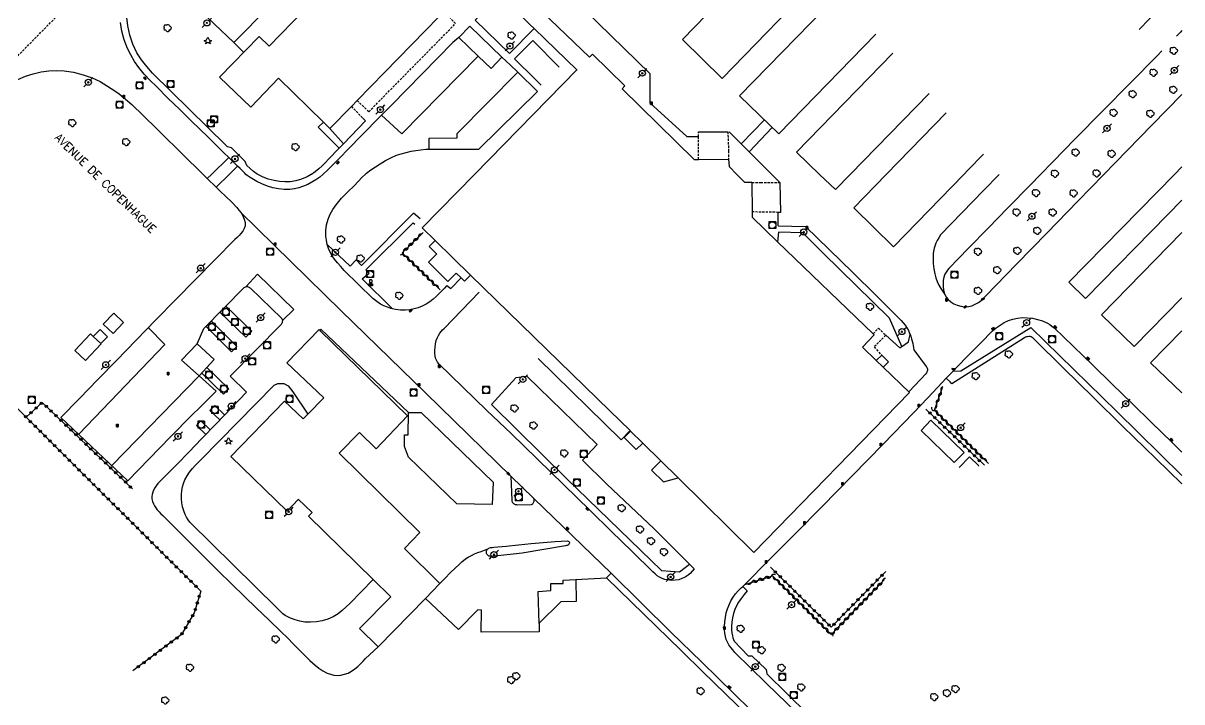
# Model space of a CAD drawing. Header units: millimetres. Extents: x 121000 to 122001, y 132000 to 133001.
# Drawn here: x 121746.7 to 122000, y 132559.8 to 132708 of the extents above; entities that cross this region are included whole.
import ezdxf
from ezdxf.enums import TextEntityAlignment as Align

# ---------------------------------------------------------------- set-up
doc = ezdxf.new("R2010")
doc.units = ezdxf.units.MM
doc.linetypes.add('DASHED', pattern=[0.75, 0.5, -0.25])
doc.layers.get('0').update_dxf_attribs({"linetype": 'CONTINUOUS'})
for name, color, linetype in [('W0001', 6, 'DASHED'), ('W0004', 5, 'CONTINUOUS'), ('W0006', 2, 'CONTINUOUS'), ('W0014', 7, 'CONTINUOUS'), ('W0017', 7, 'CONTINUOUS'), ('W0020', 2, 'CONTINUOUS'), ('W0104', 1, 'CONTINUOUS'), ('W0105', 7, 'CONTINUOUS'), ('W0112', 1, 'DASHED'), ('W0300', 7, 'CONTINUOUS'), ('W0303', 7, 'CONTINUOUS'), ('W0310', 3, 'CONTINUOUS'), ('W0323', 7, 'CONTINUOUS'), ('W0333', 7, 'CONTINUOUS'), ('W0401', 7, 'CONTINUOUS'), ('W0420', 7, 'CONTINUOUS'), ('W0438', 7, 'CONTINUOUS'), ('W0473', 7, 'CONTINUOUS'), ('W0989', 7, 'CONTINUOUS')]:
    doc.layers.add(name, color=color, linetype=linetype)
doc.styles.get("Standard").update_dxf_attribs({"font": 'romans.shx', "width": 0.85})

# ---------------------------------------------------------------- blocks, each defined once
blk = doc.blocks.new('T473')
for p, q in [((-0.166667, 0.166667), (0.166667, -0.166667)), ((-0.166667, -0.166667), (0.166667, 0.166667)), ((0.500001, 0.500001), (1.000002, 1.000002)), ((-1.000002, -1.000002), (-0.500001, -0.500001))]:
    blk.add_line(p, q)
blk.add_ellipse((0, 0), major_axis=(0.471405, 0.471405), ratio=1, start_param=5.4977871438, end_param=11.780972451)
blk = doc.blocks.new('T300')
for p, q in [((-0.8, 0.51), (-0.86, 0.34)), ((-0.86, 0.34), (-0.86, 0.17)), ((-0.86, 0.17), (-0.74, 0.06)), ((-0.69, 0.63), (-0.8, 0.51)), ((-0.8, -0.06), (-0.74, 0.06)), ((-0.74, 0.06), (-0.69, 0.11)), ((-0.57, 0.69), (-0.69, 0.63)), ((-0.46, 0.69), (-0.57, 0.69)), ((-0.29, 0.63), (-0.46, 0.69)), ((-0.29, 0.63), (-0.17, 0.74)), ((-0.23, 0.57), (-0.29, 0.63)), ((-0.17, 0.74), (-0.06, 0.8)), ((-0.06, 0.8), (0.06, 0.8)), ((0.06, 0.8), (0.23, 0.74)), ((0.23, 0.74), (0.34, 0.63)), ((0.34, 0.63), (0.4, 0.51)), ((0.46, 0.46), (0.34, 0.46)), ((0.4, 0.51), (0.4, 0.46)), ((0.57, 0.4), (0.46, 0.46)), ((0.57, 0.4), (0.69, 0.29)), ((0.69, 0.29), (0.74, 0.17)), ((0.74, 0.06), (0.69, -0.17)), ((0.74, 0.17), (0.74, 0.06)), ((-0.8, -0.17), (-0.8, -0.06)), ((-0.8, -0.23), (-0.8, -0.17)), ((-0.74, -0.34), (-0.8, -0.23)), ((-0.69, -0.4), (-0.74, -0.34)), ((-0.51, -0.46), (-0.69, -0.4)), ((-0.4, -0.46), (-0.51, -0.46)), ((-0.4, -0.46), (-0.34, -0.46)), ((-0.34, -0.46), (-0.34, -0.4)), ((-0.34, -0.51), (-0.34, -0.46)), ((-0.29, -0.63), (-0.34, -0.51)), ((-0.17, -0.74), (-0.29, -0.63)), ((-0.06, -0.8), (-0.17, -0.74)), ((0.06, -0.8), (-0.06, -0.8)), ((0.17, -0.74), (0.06, -0.8)), ((0.23, -0.69), (0.17, -0.74)), ((0.29, -0.46), (0.23, -0.46)), ((0.29, -0.63), (0.23, -0.69)), ((0.46, -0.4), (0.29, -0.46)), ((0.34, -0.51), (0.29, -0.63)), ((0.34, -0.51), (0.34, -0.46)), ((0.57, -0.34), (0.46, -0.4)), ((0.63, -0.29), (0.57, -0.34)), ((0.69, -0.17), (0.63, -0.29))]:
    blk.add_line(p, q)
blk = doc.blocks.new('T420')
for p, q in [((0.75, 0.75), (-0.75, 0.75)), ((-0.75, 0.75), (-0.75, -0.75)), ((0.75, 0.75), (0.75, -0.75)), ((0.75, -0.75), (-0.75, -0.75))]:
    blk.add_line(p, q)
blk.add_ellipse((0, 0), major_axis=(-0.53, 0.53), ratio=1, start_param=3.926991, end_param=10.210176)
blk = doc.blocks.new('T401')
for p, q in [((-0.3, 0.3), (0, 0.3)), ((-0.3, -0.25), (-0.3, 0.3)), ((-0.3, 0.15), (0, 0.15)), ((-0.3, 0), (0, 0)), ((0, 0.3), (0, -0.25)), ((-0.3, -0.15), (0, -0.15)), ((-0.3, -0.25), (-0.3, -0.3)), ((-0.3, -0.3), (0, -0.3)), ((0, -0.3), (0, -0.25))]:
    blk.add_line(p, q)
blk = doc.blocks.new('T303')
for p, q in [((-0.77, 0), (-0.28, 0.21)), ((-0.28, -0.21), (-0.77, 0)), ((-0.28, 0.21), (0, 0.83)), ((0, 0.83), (0.28, 0.21)), ((0.28, 0.21), (0.83, 0)), ((0.83, 0), (0.28, -0.21)), ((-0.49, -0.63), (-0.28, -0.21)), ((0, -0.35), (-0.49, -0.63)), ((0.56, -0.63), (0, -0.35)), ((0.28, -0.21), (0.56, -0.63))]:
    blk.add_line(p, q)
blk = doc.blocks.new('T438')
for p, q in [((-0.4, 0.2), (0.4, 0.2)), ((-0.4, -0.2), (-0.4, 0.2)), ((0.15, 1.1), (-0.3, 1.1)), ((-0.3, 1.1), (-0.3, 0.5)), ((-0.3, 0.5), (0.15, 0.5)), ((0.3, 0.65), (0.3, 0.95)), ((0.4, 0.2), (0.4, -0.2))]:
    blk.add_line(p, q)
at = {"flags": 128}
for points in [[(-0.4, -0.2), (0.4, 0.2)], [(0.4, -0.2), (-0.4, -0.2)]]:
    blk.add_lwpolyline(points, dxfattribs=at)
for centre, major_axis, start_param, end_param in [((0.15, 0.95), (0.106, -0.106), 0.785398, 2.356194), ((0.15, 0.65), (0.106, 0.106), 3.926991, 5.497787)]:
    blk.add_ellipse(centre, major_axis=major_axis, ratio=1, start_param=start_param, end_param=end_param)
blk = doc.blocks.new('t323o')
at = {"color": 0, "linetype": 'Continuous'}
for radius in [0.25, 0.15]:
    blk.add_circle((0, 0), radius, dxfattribs=at)
blk = doc.blocks.new('t310o')
at = {"color": 0, "linetype": 'Continuous'}
for centre, start, end in [((-0.5, 0.38), 216.8699, 323.1304), ((0.5, -0.37), 36.8699, 143.1303)]:
    blk.add_arc(centre, 0.625, start, end, dxfattribs=at)

msp = doc.modelspace()

# ---------------------------------------------------------------- linework, layer by layer
at = {"layer": 'W0001'}
msp.add_lwpolyline([(121719.53, 132675), (121722.07, 132677.48), (121726.96, 132682.24), (121731.85, 132686.99), (121754.86, 132710.36)], dxfattribs=at)
at = {"layer": 'W0004'}
msp.add_lwpolyline([(121794.23, 132666.73), (121816.23, 132645.21), (121834.71, 132627.24), (121853.36, 132609.06), (121858.31, 132604.24), (121858.43, 132604.12), (121875.28, 132587.86)], dxfattribs=at)
at = {"layer": 'W0006'}
for points in [[(121921.46, 132718.64), (121899.5, 132695.93), (121890.83, 132704.5), (121922.12, 132736.69), (121952.12, 132767.47)], [(121792.74, 132703.79), (121815.99, 132727.37), (121817.94, 132725.49)], [(122000, 132716.37), (121992.93, 132709.02), (121990.66, 132706.66)], [(121933.1, 132705.67), (121911.9, 132683.87), (121903.31, 132692.15), (121925.13, 132714.54)], [(121846.2, 132700.82), (121829.52, 132683.88), (121825.09, 132687.96)], [(121920.8, 132675), (121915.78, 132679.83), (121936.84, 132701.49)], [(121835.47, 132680.52), (121835.46, 132682.92), (121841.63, 132682.96), (121841.62, 132683.94), (121854.82, 132697.35)], [(121944.77, 132692.65), (121927.52, 132675)], [(121935.39, 132675), (121948.52, 132688.47)], [(121956.63, 132679.42), (121953.24, 132675.9), (121952.36, 132675)], [(121927.52, 132675), (121924.26, 132671.67), (121920.8, 132675)], [(121952.36, 132675), (121936.96, 132659.21), (121928.28, 132667.7), (121935.39, 132675)], [(121960.07, 132675), (121956.64, 132671.47), (121947.23, 132661.77), (121946.87, 132661.17), (121946.51, 132660.59), (121946.2, 132659.98), (121945.87, 132658.91), (121945.68, 132657.79), (121945.61, 132656.66), (121945.65, 132655.53), (121945.8, 132654.4), (121946.04, 132653.29), (121946.26, 132652.44), (121946.54, 132651.6), (121946.88, 132650.8), (121947.29, 132650.1), (121947.76, 132649.42), (121948.23, 132648.75)], [(122000, 132669.38), (121996.92, 132666.23), (121978.97, 132647.87), (121975.33, 132651.47), (121998.4, 132675)], [(121998.4, 132675), (122000, 132676.63)], [(122000, 132648.01), (121989.61, 132637.42), (121982.44, 132644.32), (122000, 132662.29)], [(121774.06, 132641.52), (121777.67, 132637.87), (121758.86, 132618.23)], [(122000, 132627.27), (121993.17, 132633.86), (122000, 132640.86)], [(121766.13, 132611.37), (121785.23, 132631.02), (121781.37, 132634.4), (121784.79, 132638.02)], [(121859.49, 132576.88), (121859.32, 132583.89), (121862.06, 132584.06), (121862.04, 132585.59), (121864.77, 132585.66), (121864.75, 132586.35), (121867.57, 132586.5)]]:
    msp.add_lwpolyline(points, dxfattribs=at)
msp.add_lwpolyline([(121849.43, 132607.75), (121849.23, 132602.85), (121841.49, 132603), (121830.94, 132613.2), (121830.09, 132615.59), (121830.07, 132618.14), (121830.9, 132618.13), (121830.99, 132623.02), (121833.73, 132622.96)], close=True, dxfattribs=at)
at = {"layer": 'W0014'}
for points in [[(121850.94, 132714.19), (121845.51, 132708.71), (121853, 132701.4), (121858.43, 132706.86)], [(121791.08, 132681.35), (121774.99, 132697.1), (121773.78, 132698.55), (121772.58, 132700.01), (121771.55, 132701.56), (121770.68, 132703.43), (121770.02, 132705.42), (121769.59, 132707.44), (121769.42, 132709.25)], [(121858.1, 132704.25), (121854.13, 132700.27), (121858.66, 132695.83), (121859.98, 132694.49)], [(121858.1, 132704.25), (121863.9, 132698.41)], [(121821, 132687.26), (121821.55, 132686.68), (121816.75, 132681.71), (121815.8, 132680.72), (121813.49, 132678.33)], [(121798.03, 132675), (121797.89, 132675.07), (121797.09, 132675.65), (121796.34, 132676.31), (121795.59, 132676.97), (121795.24, 132677.82), (121792.23, 132680.8), (121791.42, 132681), (121791.08, 132681.35)], [(121813.49, 132678.33), (121812.79, 132677.62), (121812.09, 132676.91), (121811.36, 132676.25), (121810.54, 132675.58), (121809.73, 132675)], [(121809.73, 132675), (121809.68, 132674.96), (121808.77, 132674.44), (121807.6, 132673.95), (121806.36, 132673.59), (121805.11, 132673.39), (121803.93, 132673.35), (121802.74, 132673.44), (121801.58, 132673.64), (121800.3, 132673.98), (121799.06, 132674.46), (121798.03, 132675)], [(121833.5, 132665.32), (121832.05, 132666.5), (121820.71, 132655.12), (121819.5, 132656.33), (121818.21, 132654.92), (121813.19, 132659.7)], [(121827.44, 132645.65), (121820.84, 132652.16), (121822.38, 132653.41), (121821.65, 132654.15), (121831.95, 132664.45), (121832.33, 132664.1)], [(121936.08, 132643.59), (121921.6, 132657.79), (121917.12, 132662.27), (121911.86, 132662.37), (121911.64, 132660.27)], [(121938.81, 132637.4), (121936.08, 132643.59)], [(121935.27, 132639.85), (121938.37, 132637.08), (121938.81, 132637.4), (121940.24, 132638.45), (121940.6, 132640)], [(122000, 132607.37), (121994.3, 132612.93), (121987.1, 132619.96), (121980.63, 132626.32), (121974.16, 132632.67), (121967.69, 132639.03), (121967.5, 132639.2), (121967.31, 132639.38), (121967.1, 132639.51), (121966.84, 132639.57), (121966.56, 132639.58), (121966.29, 132639.55), (121966.06, 132639.49), (121965.83, 132639.41), (121965.61, 132639.32), (121949.69, 132629.24), (121949.33, 132629.67), (121948.52, 132630.45)], [(121950.01, 132632.01), (121951.69, 132632.06), (121966.98, 132641.57), (121985.79, 132623.17), (122000, 132609.24)], [(121849.07, 132624.75), (121865.59, 132608.51), (121886.23, 132588.43), (121890.22, 132588.17), (121892.35, 132589.86)], [(121874.23, 132586.86), (121890.53, 132570.97), (121890.76, 132570.75), (121895.21, 132566.43), (121910.34, 132551.76), (121928.83, 132533.61), (121949.89, 132512.97), (121969.34, 132494.02), (121982.81, 132480.84), (121992.95, 132471.03)], [(121904.07, 132584.98), (121905.01, 132584), (121904.33, 132583.19), (121903.65, 132582.38), (121903.07, 132581.52), (121902.66, 132580.73), (121902.31, 132579.91), (121902.02, 132579.07), (121901.78, 132578.13), (121901.61, 132577.17), (121901.54, 132576.2), (121901.56, 132575.52), (121901.62, 132574.83), (121901.75, 132574.16), (121901.87, 132573.77), (121902.01, 132573.39), (121902.14, 132573.01), (121905.19, 132569.82), (121906.01, 132569.79), (121909.12, 132566.85), (121909.32, 132565.86), (121927.08, 132548.43)]]:
    msp.add_lwpolyline(points, dxfattribs=at)
at = {"layer": 'W0017'}
for points in [[(121859.98, 132720.28), (121861.14, 132719.15), (121883.7, 132697.02)], [(121779.86, 132716.14), (121792.74, 132703.79), (121794.98, 132701.65)], [(121794.15, 132676.29), (121793.6, 132676.83), (121791.71, 132678.68), (121790.61, 132679.75), (121787.07, 132683.2), (121783.53, 132686.66), (121780.95, 132689.15), (121778.36, 132691.63), (121775.84, 132694.18), (121774.52, 132695.53), (121773.21, 132696.9), (121772.01, 132698.35), (121771.09, 132699.69), (121770.26, 132701.09), (121769.54, 132702.54), (121768.83, 132704.37), (121768.29, 132706.28), (121767.97, 132708.21)], [(122000, 132706.41), (121999.68, 132706.09), (121998.84, 132705.23)], [(121840.63, 132703.81), (121833.93, 132696.98), (121827.24, 132690.15), (121825.09, 132687.96), (121820.54, 132683.33), (121818.09, 132680.83), (121815.62, 132678.33), (121813.16, 132675.83)], [(121841.96, 132704.91), (121840.63, 132703.81)], [(121851.39, 132700.62), (121853.26, 132698.86)], [(121995.62, 132701.97), (121994.66, 132700.99), (121988.68, 132694.92), (121982.69, 132688.85), (121976.71, 132682.77), (121971.8, 132677.75), (121969.12, 132675)], [(121859.15, 132693.15), (121854.82, 132697.35), (121853.26, 132698.86)], [(121745.55, 132695.73), (121747.2, 132696.44), (121748.92, 132697), (121750.68, 132697.39), (121752.33, 132697.61), (121754, 132697.7), (121755.67, 132697.63), (121757.75, 132697.33), (121759.81, 132696.79), (121761.8, 132696.08), (121763.52, 132695.27), (121765.18, 132694.31), (121766.77, 132693.26), (121767.73, 132692.57), (121768.65, 132691.84), (121769.56, 132691.08), (121770.45, 132690.29), (121771.31, 132689.46), (121772.17, 132688.64)], [(121883.7, 132697.02), (121883.71, 132690.65), (121891.82, 132683.25)], [(121821.52, 132675), (121821.81, 132675.27), (121822.75, 132676), (121823.73, 132676.68), (121824.74, 132677.32), (121825.9, 132678.01), (121827.09, 132678.64), (121828.32, 132679.17), (121829.37, 132679.52), (121830.43, 132679.81), (121831.51, 132680.05), (121832.59, 132680.25), (121833.68, 132680.4), (121834.77, 132680.49), (121835.47, 132680.52), (121836.17, 132680.51), (121836.87, 132680.51), (121846.3, 132680.54), (121859.15, 132693.15)], [(121982.96, 132675), (121985.38, 132677.49), (121993.5, 132685.82), (122000, 132692.45)], [(121772.17, 132688.64), (121786.08, 132675)], [(121891.82, 132683.25), (121894.34, 132683.25)], [(121894.34, 132684.3), (121900.75, 132684.31)], [(121901.06, 132684.29), (121910.37, 132675)], [(121786.08, 132675), (121786.98, 132674.12), (121788.93, 132672.21), (121789.82, 132671.34)], [(121795.43, 132675), (121795.15, 132675.25), (121794.65, 132675.77), (121794.15, 132676.29)], [(121812.21, 132675), (121811.55, 132674.43), (121810.7, 132673.8), (121809.84, 132673.27), (121808.93, 132672.8), (121808, 132672.4), (121807.02, 132672.08), (121806.01, 132671.83), (121804.99, 132671.69), (121803.76, 132671.68), (121802.52, 132671.83), (121801.3, 132672.08), (121800.1, 132672.44), (121798.93, 132672.91), (121797.8, 132673.46), (121797.07, 132673.86), (121796.36, 132674.29), (121795.69, 132674.77), (121795.43, 132675)], [(121813.16, 132675.83), (121812.36, 132675.13), (121812.21, 132675)], [(121823.18, 132647.88), (121816.86, 132654.04), (121816.15, 132654.85), (121815.43, 132655.65), (121814.78, 132656.5), (121814.29, 132657.24), (121813.84, 132658.02), (121813.47, 132658.83), (121813.19, 132659.7), (121813, 132660.61), (121812.89, 132661.52), (121812.89, 132662.76), (121813.05, 132664.02), (121813.37, 132665.22), (121813.83, 132666.31), (121814.44, 132667.35), (121815.11, 132668.35), (121816.31, 132669.83), (121817.68, 132671.19), (121819.06, 132672.54), (121819.95, 132673.47), (121820.86, 132674.4), (121821.52, 132675)], [(121910.37, 132675), (121912.13, 132673.24)], [(121969.12, 132675), (121966.9, 132672.72), (121961.99, 132667.69), (121957.68, 132663.28), (121953.36, 132658.87), (121949.04, 132654.46)], [(121957.16, 132648.48), (121963.86, 132655.37), (121970.56, 132662.26), (121977.26, 132669.15), (121982.96, 132675)], [(121912.13, 132673.24), (121912.26, 132666.7)], [(121789.82, 132671.34), (121791.05, 132670.18), (121792.28, 132669.02), (121793.41, 132667.77), (121793.89, 132667.18), (121794.35, 132666.57), (121794.73, 132665.92), (121795.02, 132665.22), (121795.23, 132664.49), (121795.25, 132663.78), (121795.05, 132663.18), (121794.71, 132662.61), (121794.32, 132662.08), (121793.92, 132661.63), (121793.48, 132661.21), (121793.03, 132660.8), (121788.7, 132656.41), (121784.36, 132652.03), (121780.04, 132647.63), (121775.72, 132643.22), (121771.41, 132638.8), (121767.1, 132634.37), (121763.07, 132630.21), (121759.03, 132626.05), (121754.99, 132621.89), (121769.6, 132608.08), (121774.26, 132612.87), (121778.92, 132617.66), (121783.62, 132622.41), (121785.38, 132624.14), (121787.15, 132625.88), (121788.92, 132627.61), (121785.23, 132631.02), (121788.51, 132634.57), (121784.79, 132638.02), (121786.19, 132641.31), (121795.01, 132650.32), (121795.19, 132650.39), (121795.37, 132650.47), (121795.56, 132650.51), (121795.74, 132650.5), (121795.92, 132650.45), (121796.09, 132650.38), (121796.2, 132650.31), (121796.3, 132650.23), (121796.4, 132650.14), (121803.18, 132643.58), (121803.23, 132643.51), (121803.28, 132643.44), (121803.32, 132643.36), (121803.36, 132643.25), (121803.39, 132643.14), (121803.4, 132643.03), (121803.39, 132642.91), (121803.37, 132642.79), (121803.34, 132642.67), (121803.28, 132642.52), (121803.2, 132642.37), (121803.13, 132642.22), (121792, 132630.94), (121795.53, 132627.44), (121792.26, 132624.02), (121788.99, 132620.61), (121785.71, 132617.2), (121783.01, 132614.42), (121780.29, 132611.65), (121777.58, 132608.87), (121777.09, 132608.41), (121776.6, 132607.94), (121776.15, 132607.44), (121775.81, 132606.99), (121775.49, 132606.51), (121775.22, 132606.01), (121775.05, 132605.56), (121774.91, 132605.1), (121774.84, 132604.63), (121774.87, 132604.09), (121774.99, 132603.55), (121775.18, 132603.04), (121775.42, 132602.58), (121775.72, 132602.14), (121776.04, 132601.72), (121776.43, 132601.29), (121776.85, 132600.88), (121777.27, 132600.47), (121780.39, 132597.34), (121783.5, 132594.21), (121786.62, 132591.1), (121789.44, 132588.32), (121792.26, 132585.56), (121795.1, 132582.8), (121797.76, 132580.23), (121800.43, 132577.66), (121803.1, 132575.09), (121804.47, 132573.72), (121805.85, 132572.34), (121807.23, 132570.98), (121808.31, 132569.88), (121809.4, 132568.79), (121810.55, 132567.79), (121811.38, 132567.15), (121812.24, 132566.54), (121813.16, 132566.07), (121813.89, 132565.82), (121814.65, 132565.63), (121815.41, 132565.56), (121816.2, 132565.62), (121817, 132565.8), (121817.75, 132566.06), (121818.5, 132566.46), (121819.21, 132566.97), (121819.87, 132567.52), (121820.46, 132568.08), (121821.02, 132568.67), (121821.57, 132569.26)], [(121911.75, 132663.76), (121911.78, 132666.71)], [(121911.75, 132663.76), (121917.74, 132663.62), (121922.9, 132658.59), (121928.05, 132653.56), (121933.19, 132648.52), (121935.02, 132646.71), (121936.84, 132644.91), (121938.66, 132643.1)], [(121839.37, 132650.74), (121840.18, 132650.09), (121842.46, 132652.4)], [(121949.04, 132654.46), (121948.75, 132654.06), (121948.45, 132653.66), (121948.21, 132653.24), (121947.98, 132652.56), (121947.86, 132651.83), (121947.82, 132651.1), (121947.83, 132650.43), (121947.9, 132649.77), (121948.07, 132649.13), (121948.23, 132648.75), (121948.29, 132648.6), (121948.59, 132648.09), (121948.94, 132647.64), (121949.5, 132647.14), (121950.16, 132646.73), (121950.86, 132646.42), (121951.68, 132646.19), (121952.54, 132646.08), (121953.38, 132646.12), (121954.13, 132646.32), (121954.86, 132646.64), (121955.54, 132647.04), (121956.11, 132647.48), (121956.64, 132647.98), (121957.16, 132648.48)], [(121839.37, 132650.74), (121838.8, 132650.15), (121838.24, 132649.56), (121837.66, 132648.98), (121837, 132648.35), (121836.32, 132647.75), (121835.61, 132647.19), (121834.81, 132646.68), (121833.96, 132646.22), (121833.09, 132645.86), (121832.18, 132645.6), (121831.24, 132645.43), (121830.3, 132645.35), (121829.22, 132645.37), (121828.14, 132645.5), (121827.44, 132645.65), (121827.09, 132645.73), (121826.33, 132645.98), (121825.59, 132646.28), (121824.87, 132646.65), (121824.29, 132647.03), (121823.73, 132647.45), (121823.18, 132647.88)], [(121838.74, 132641.37), (121846.38, 132649.28)], [(121938.66, 132643.1), (121939.09, 132642.57), (121939.52, 132642.04), (121939.9, 132641.48), (121940.23, 132640.89), (121940.5, 132640.27), (121940.6, 132640), (121940.74, 132639.64), (121940.92, 132639.11), (121941.07, 132638.58), (121941.2, 132638.05), (121941.27, 132637.6), (121941.33, 132637.14), (121941.39, 132636.69)], [(121958.6, 132640.81), (121959.44, 132641.45), (121960.28, 132642.09), (121961.16, 132642.64), (121962.09, 132643.06), (121963.06, 132643.39), (121964.05, 132643.62), (121965.14, 132643.72), (121966.25, 132643.69), (121967.35, 132643.56), (121968.47, 132643.33), (121969.58, 132642.98), (121970.62, 132642.51), (121971.12, 132642.19), (121971.6, 132641.85), (121972.07, 132641.5), (121976.32, 132637.4), (121980.56, 132633.3), (121984.8, 132629.19), (121989.14, 132624.95), (121993.47, 132620.71), (121997.8, 132616.47), (122000, 132614.33)], [(121893.4, 132588.82), (121892.97, 132588.33), (121892.54, 132587.84), (121892.06, 132587.41), (121891.43, 132587.01), (121890.73, 132586.69), (121890.02, 132586.46), (121889.22, 132586.33), (121888.4, 132586.3), (121887.59, 132586.39), (121886.99, 132586.52), (121886.4, 132586.72), (121885.84, 132586.98), (121885.34, 132587.33), (121884.87, 132587.74), (121884.4, 132588.15), (121879.82, 132592.62), (121875.23, 132597.08), (121870.65, 132601.55), (121864.89, 132607.16), (121859.13, 132612.77), (121853.37, 132618.37), (121848.11, 132623.45), (121842.85, 132628.53), (121837.58, 132633.61), (121837.33, 132634.01), (121837.07, 132634.41), (121836.88, 132634.83), (121836.75, 132635.38), (121836.71, 132635.95), (121836.71, 132636.52), (121836.75, 132637.25), (121836.84, 132637.98), (121837.01, 132638.69), (121837.22, 132639.26), (121837.48, 132639.82), (121837.8, 132640.33), (121838.09, 132640.69), (121838.42, 132641.03), (121838.74, 132641.37)], [(121904.07, 132584.98), (121904.49, 132585.4), (121909.82, 132590.77), (121915.57, 132596.57), (121921.31, 132602.38), (121928, 132609.19), (121934.68, 132616.03), (121941.32, 132622.9), (121944.47, 132626.2), (121947.61, 132629.51), (121948.52, 132630.45), (121950.01, 132632.01), (121950.77, 132632.8), (121953.38, 132635.48), (121955.99, 132638.14), (121958.6, 132640.81)], [(121859.27, 132634.78), (121877.43, 132616.98)], [(121941.39, 132636.69), (121944.13, 132633.06), (121944.23, 132632.87), (121944.33, 132632.67), (121944.39, 132632.47), (121944.39, 132632.32), (121944.38, 132632.16), (121944.34, 132632.01), (121944.26, 132631.81), (121944.16, 132631.62), (121944.05, 132631.44), (121940.4, 132627.59)], [(121893.4, 132588.82), (121892.35, 132589.86), (121884.63, 132597.55), (121874.33, 132607.36), (121868.97, 132612.58), (121872.23, 132615.96), (121856.93, 132630.85), (121854.43, 132630.56), (121849.07, 132624.75)], [(121818.13, 132581.28), (121817.3, 132580.49), (121816.47, 132579.7), (121815.58, 132579), (121814.48, 132578.36), (121813.29, 132577.83), (121812.07, 132577.45), (121810.83, 132577.23), (121809.55, 132577.14), (121808.28, 132577.2), (121807.22, 132577.38), (121806.18, 132577.66), (121805.17, 132578.05), (121804.59, 132578.32), (121804.03, 132578.64), (121803.5, 132579), (121803.04, 132579.41), (121802.61, 132579.86), (121802.18, 132580.31), (121783.16, 132599.03), (121782.81, 132599.57), (121782.46, 132600.11), (121782.15, 132600.67), (121781.82, 132601.5), (121781.58, 132602.37), (121781.41, 132603.25), (121781.34, 132604.14), (121781.34, 132605.04), (121781.42, 132605.92), (121781.57, 132606.72), (121781.79, 132607.5), (121782.08, 132608.26), (121782.54, 132609.13), (121783.1, 132609.96), (121783.72, 132610.75), (121784.34, 132611.43), (121785, 132612.08), (121785.66, 132612.73), (121801.57, 132628.93)], [(121801.57, 132628.93), (121802.37, 132629.32), (121803.73, 132629.35), (121804.65, 132628.78), (121805.64, 132627.53), (121808.93, 132622.61)], [(121877.43, 132616.98), (121879.38, 132619.02)], [(121853.36, 132609.06), (121853.53, 132603.73), (121853.57, 132603.6), (121853.6, 132603.46), (121853.66, 132603.34), (121853.74, 132603.24), (121853.84, 132603.15), (121853.94, 132603.07), (121854.04, 132603.01), (121854.15, 132602.95), (121854.27, 132602.91), (121854.42, 132602.88), (121854.57, 132602.86), (121854.72, 132602.84), (121857.86, 132602.85), (121857.99, 132602.95), (121858.12, 132603.05), (121858.23, 132603.16), (121858.31, 132603.29), (121858.37, 132603.44), (121858.41, 132603.59), (121858.43, 132603.68), (121858.44, 132603.78), (121858.44, 132603.87), (121858.41, 132604), (121858.36, 132604.12), (121858.31, 132604.24)], [(121837.83, 132585.64), (121838.97, 132586.78), (121840.1, 132587.92), (121841.26, 132589.04), (121841.95, 132589.71), (121842.64, 132590.38), (121843.39, 132590.98), (121844.03, 132591.38), (121844.71, 132591.74), (121845.4, 132592.08), (121846.11, 132592.38), (121846.83, 132592.65), (121847.55, 132592.9), (121847.76, 132592.96), (121847.96, 132593.02), (121848.17, 132593.09), (121848.29, 132593.19), (121848.42, 132593.28), (121848.55, 132593.37), (121848.88, 132593.47), (121849.24, 132593.5), (121849.59, 132593.53), (121852.31, 132593.8), (121855.03, 132594.08), (121857.76, 132594.34), (121860.39, 132594.56), (121863.02, 132594.77), (121865.66, 132594.97), (121865.83, 132594.9), (121866, 132594.83), (121866.11, 132594.72), (121866.14, 132594.6), (121866.13, 132594.46), (121866.1, 132594.33), (121866.03, 132594.2), (121865.92, 132594.09), (121865.8, 132594), (121865.64, 132593.93), (121865.47, 132593.89), (121865.3, 132593.85), (121855.78, 132592.23), (121849.15, 132591.51), (121848.94, 132591.54), (121848.74, 132591.57), (121848.54, 132591.63), (121848.36, 132591.73), (121848.19, 132591.86), (121848.06, 132592.02), (121848.01, 132592.16), (121847.97, 132592.31), (121847.97, 132592.46), (121847.99, 132592.61), (121848.04, 132592.76), (121848.1, 132592.91), (121848.12, 132592.97), (121848.14, 132593.03), (121848.17, 132593.09)], [(121818.13, 132581.28), (121823.21, 132586.49)], [(121867.57, 132586.5), (121867.61, 132581.69), (121864.27, 132581.61), (121859.49, 132576.94), (121859.49, 132576.88), (121859.51, 132575.04), (121846.83, 132574.97), (121846.89, 132579.8), (121846.13, 132579.87), (121841.9, 132575.55), (121834.65, 132582.37)], [(121867.57, 132586.5), (121874.23, 132586.86), (121875.28, 132587.86)], [(121875.28, 132587.86), (121881.84, 132581.41), (121888.4, 132574.95), (121894.98, 132568.51), (121902.13, 132561.53), (121909.3, 132554.56)], [(121902.31, 132570.56), (121901.85, 132571.1), (121901.38, 132571.65), (121900.97, 132572.23), (121900.66, 132572.81), (121900.41, 132573.42), (121900.22, 132574.05), (121900.09, 132574.78), (121900.04, 132575.53), (121900.03, 132576.28), (121900.08, 132577.26), (121900.22, 132578.23), (121900.43, 132579.18), (121900.69, 132580.09), (121901.03, 132580.98), (121901.44, 132581.83), (121901.89, 132582.61), (121902.42, 132583.36), (121903.01, 132584.04), (121903.35, 132584.37), (121903.71, 132584.67), (121904.07, 132584.98)], [(121821.57, 132569.26), (121824.35, 132571.78)], [(121958.66, 132515.46), (121953.55, 132520.47), (121948.44, 132525.47), (121945.79, 132528.07), (121943.86, 132529.96), (121943.33, 132530.48), (121936.51, 132537.16), (121929.69, 132543.84), (121922.87, 132550.51), (121916.02, 132557.2), (121909.17, 132563.88), (121902.31, 132570.56)]]:
    msp.add_lwpolyline(points, dxfattribs=at)
at = {"layer": 'W0020'}
for points in [[(121908.74, 132686.91), (121903.69, 132681.67)], [(121905.42, 132679.94), (121910.46, 132685.25)], [(121787.9, 132675), (121791.71, 132678.68)], [(121786.98, 132674.12), (121787.9, 132675)], [(121791.75, 132675), (121788.93, 132672.21)], [(121793.6, 132676.83), (121791.75, 132675)]]:
    msp.add_lwpolyline(points, dxfattribs=at)
at = {"layer": 'W0104'}
for points in [[(121846.46, 132718.57), (121825.71, 132697.26), (121819.74, 132691.16), (121818.47, 132689.86), (121813.76, 132685.05), (121812.36, 132686.42), (121802.57, 132696), (121796.49, 132689.68), (121789.66, 132696.26), (121798.32, 132705.16), (121800.49, 132703.04), (121808.15, 132710.89)], [(121845.37, 132675), (121867.83, 132697.93), (121867.78, 132697.88), (121858.43, 132706.86), (121857.57, 132707.7), (121854.11, 132711.09)], [(121860.26, 132710.44), (121870.51, 132700.59), (121871.21, 132701.26), (121878.26, 132694.35), (121877.65, 132693.71), (121893.41, 132678.28), (121894.33, 132678.28), (121900.89, 132678.3), (121900.93, 132678.3), (121901.03, 132676.72), (121902.71, 132675)], [(121902.71, 132675), (121904.4, 132673.28), (121906.04, 132673.28), (121906.04, 132673.21), (121906.05, 132666.8), (121906.06, 132665.64), (121911.64, 132660.27), (121932.51, 132640.19), (121932.77, 132639.95), (121930.17, 132637.25), (121933.19, 132634.35), (121934.74, 132632.86), (121940.47, 132627.35), (121906.47, 132592.42), (121889.88, 132608.7), (121886.09, 132612.43), (121882.16, 132616.28), (121879.49, 132618.91), (121879.38, 132619.02), (121874.95, 132623.37), (121844.48, 132653.02), (121836.76, 132660.54), (121833.92, 132663.3), (121845.37, 132675)], [(121844.48, 132653.02), (121843.18, 132651.7), (121842.46, 132652.4), (121841.41, 132653.45), (121839.57, 132651.59), (121835.3, 132655.83), (121837.12, 132657.67), (121837.09, 132657.64), (121835.47, 132659.24), (121836.76, 132660.54)], [(121762.06, 132639.62), (121763.58, 132641.14), (121765.18, 132639.53), (121763.71, 132638.06)], [(121879.49, 132618.91), (121878.11, 132617.54), (121880.74, 132614.88), (121882.16, 132616.28)], [(121886.09, 132612.43), (121884.1, 132610.36), (121886.7, 132607.85), (121889.88, 132608.7)], [(121951.36, 132610.96), (121953.57, 132613.27), (121955.61, 132611.32), (121955.58, 132611.29)]]:
    msp.add_lwpolyline(points, dxfattribs=at)
for points in [[(121851.39, 132700.62), (121848.99, 132698.13), (121846.2, 132700.82), (121841.96, 132704.91), (121844.36, 132707.39)], [(121764.23, 132642.31), (121766.52, 132644.69), (121768.67, 132642.62), (121766.38, 132640.24)], [(121760.34, 132634.36), (121758.01, 132636.56), (121761.45, 132640.2), (121762.06, 132639.62), (121763.71, 132638.06), (121763.78, 132638)], [(121824.35, 132571.78), (121820.28, 132575.79), (121827.07, 132582.69), (121823.21, 132586.49), (121809.13, 132600.34), (121809.9, 132601.12), (121806.81, 132604.03), (121806.85, 132603.99), (121804.42, 132601.42), (121792.14, 132613.37), (121803.87, 132625.43), (121807.9, 132621.62), (121807.93, 132621.59), (121808.93, 132622.61), (121812.47, 132626.21), (121804.37, 132633.86), (121811.4, 132641.09), (121811.63, 132640.86), (121830.74, 132622.28), (121823.88, 132615.02), (121820.21, 132618.63), (121820.22, 132618.62), (121815.82, 132614.1), (121833.46, 132596.75), (121830.08, 132593.27), (121837.83, 132585.64), (121834.65, 132582.37)], [(121952.4, 132614.26), (121950.25, 132612.04), (121943.01, 132619.06), (121945.16, 132621.28)]]:
    msp.add_lwpolyline(points, close=True, dxfattribs=at)
at = {"layer": 'W0105'}
for points in [[(121815.8, 132680.72), (121811.24, 132685.31), (121812.36, 132686.42)], [(121813.76, 132685.05), (121816.75, 132681.71)], [(121934.39, 132635.48), (121933.19, 132634.35)], [(121934.39, 132635.48), (121935.88, 132634.03), (121934.74, 132632.86)]]:
    msp.add_lwpolyline(points, dxfattribs=at)
at = {"layer": 'W0112'}
for points in [[(121819.74, 132691.16), (121822.28, 132688.69), (121841.24, 132707.97), (121838.99, 132710.24)], [(121818.47, 132689.86), (121821, 132687.26)], [(121894.33, 132678.28), (121894.34, 132683.25), (121894.34, 132684.3)], [(121900.75, 132684.31), (121900.93, 132680.12), (121900.89, 132678.3)], [(121906.04, 132673.21), (121907.94, 132673.25), (121912.13, 132673.24)], [(121912.26, 132666.7), (121911.78, 132666.71), (121906.05, 132666.8)], [(121932.51, 132640.19), (121933.69, 132641.39), (121935.27, 132639.85), (121932.73, 132637.31), (121934.39, 132635.48)]]:
    msp.add_lwpolyline(points, dxfattribs=at)
at = {"layer": 'W0310'}
for points in [[(121837.88, 132649.76), (121829.59, 132657.88), (121834.15, 132662.33)], [(121957.71, 132611.83), (121945.9, 132623.51), (121947.69, 132628.42)], [(121904.49, 132585.4), (121910.51, 132587.3), (121923.38, 132574.47), (121935.03, 132586.51)]]:
    msp.add_lwpolyline(points, dxfattribs=at)
at = {"layer": 'W0323'}
for points in [[(121785.54, 132583.96), (121761.69, 132607.7), (121747.36, 132621.95), (121738.85, 132630.4)], [(121747.36, 132621.95), (121750.88, 132625.2), (121770.64, 132606.29)], [(121944.05, 132623.72), (121956.84, 132611.45)], [(121935.29, 132588.28), (121923.33, 132576.11), (121910.08, 132589.21)], [(121785.54, 132583.96), (121784.13, 132579.23), (121781.36, 132574.51), (121770.72, 132566.55)]]:
    msp.add_lwpolyline(points, dxfattribs=at)
at = {"layer": 'W0333'}
for points in [[(121795.37, 132650.47), (121797.93, 132653.22), (121805.86, 132645.48), (121803.4, 132643.08)], [(121830.99, 132623.02), (121811.82, 132641.19), (121811.63, 132640.86)]]:
    msp.add_lwpolyline(points, dxfattribs=at)
at = {"layer": 'W0420'}
for points in [[(121791, 132646.23), (121796.7, 132640.77), (121795.4, 132639.41), (121789.68, 132644.88)], [(121787.84, 132642.99), (121793.45, 132637.4), (121792.29, 132636.23), (121786.69, 132641.82)], [(121786.87, 132632.79), (121791.69, 132628.14), (121790.55, 132626.96), (121785.76, 132631.59)], [(121789.7, 132621.35), (121787.54, 132623.41), (121788.61, 132624.53), (121790.77, 132622.46)], [(121786.66, 132618.19), (121784.62, 132620.14), (121785.58, 132621.15), (121787.63, 132619.19)]]:
    msp.add_lwpolyline(points, dxfattribs=at)

# ---------------------------------------------------------------- block references
at = {"layer": 'W0300', "rotation": 359.9999899820874}
for p in [(121778.33, 132706.95), (121993.86, 132697.2), (121989.29, 132692.51), (121998.18, 132693.46), (121985.12, 132688.44), (121993.16, 132688.23), (121976.83, 132679.76), (121984.7, 132679.47), (121972.31, 132675.15), (121981.42, 132675.21), (121968.18, 132670.92), (121976.37, 132670.85), (121963.93, 132666.7), (121971.82, 132666.65), (121968.44, 132662.65), (121816.25, 132660.75), (121820.49, 132656.61), (121955.48, 132658.09), (121964.09, 132658.28), (121959.68, 132654.06), (121955.49, 132649.53), (121828.97, 132648.48), (121931.89, 132646.07), (121962.21, 132635.69), (121955, 132630.92), (121854.16, 132623.88), (121858.31, 132620.11), (121865.04, 132614.05), (121877.6, 132602.06), (121881.6, 132597.42), (121884.01, 132594.86), (121886.85, 132592.48), (121903.6, 132575.71), (121801.96, 132573.42), (121908.16, 132571.03), (121783.22, 132567.22), (121854.56, 132565.36), (121912.53, 132567.18), (121853.44, 132564.5), (121916.84, 132562.92), (121894.85, 132562.08), (121945.92, 132560.8), (121948.7, 132561.64), (121950.56, 132562.56), (121777.8, 132560.05)]:
    msp.add_blockref('T300', p, dxfattribs=at)
at = {"layer": 'W0300'}
for p in [(121853.52, 132705.32), (121998.28, 132701.99), (121757.5, 132686.23), (121769.28, 132682.04), (121806.29, 132680.95)]:
    msp.add_blockref('T300', p, dxfattribs=at)
at = {"layer": 'W0303', "rotation": 359.9999899820874}
msp.add_blockref('T303', (121787.08, 132704.18), dxfattribs=at)
at = {"layer": 'W0303'}
msp.add_blockref('T303', (121791.59, 132616.72), dxfattribs=at)
at = {"layer": 'W0310'}
for p, rotation in [((121830.95, 132659.2), 44.31446389322321), ((121832.02, 132660.25), 44.31446389322321), ((121833.09, 132661.3), 44.31446389322321), ((121829.87, 132658.15), 44.31446389322321), ((121830.37, 132657.11), 135.639115682414), ((121831.45, 132656.06), 135.639115682414), ((121832.52, 132655.01), 135.639115682414), ((121833.59, 132653.96), 135.639115682414), ((121834.66, 132652.91), 135.639115682414), ((121835.74, 132651.86), 135.639115682414), ((121836.81, 132650.81), 135.639115682414), ((121946.89, 132626.23), 69.96630450021853), ((121947.4, 132627.64), 69.96630450021853), ((121946.37, 132624.82), 69.96630450021853), ((121945.97, 132623.43), 135.3345568924608), ((121947.04, 132622.38), 135.3345568924608), ((121948.11, 132621.32), 135.3345568924608), ((121949.17, 132620.27), 135.3345568924608), ((121950.24, 132619.22), 135.3345568924608), ((121951.31, 132618.16), 135.3345568924608), ((121952.37, 132617.11), 135.3345568924608), ((121953.44, 132616.05), 135.3345568924608), ((121954.51, 132615), 135.3345568924608), ((121955.57, 132613.94), 135.3345568924608), ((121956.64, 132612.89), 135.3345568924608), ((121905.92, 132585.85), 17.49274456992635), ((121907.35, 132586.3), 17.49274456992635), ((121908.78, 132586.75), 17.49274456992635), ((121910.21, 132587.2), 17.49274456992635), ((121911.35, 132586.45), 315.1114875996353), ((121934.52, 132585.99), 45.93725268211714), ((121912.41, 132585.39), 315.1114875996353), ((121913.48, 132584.34), 315.1114875996353), ((121914.54, 132583.28), 315.1114875996353), ((121932.44, 132583.83), 45.93725268211714), ((121933.48, 132584.91), 45.93725268211714), ((121915.6, 132582.22), 315.1114875996353), ((121916.66, 132581.16), 315.1114875996353), ((121929.31, 132580.6), 45.93725268211714), ((121930.35, 132581.67), 45.93725268211714), ((121931.39, 132582.75), 45.93725268211714), ((121917.73, 132580.1), 315.1114875996353), ((121918.79, 132579.04), 315.1114875996353), ((121919.85, 132577.98), 315.1114875996353), ((121927.22, 132578.44), 45.93725268211714), ((121928.26, 132579.52), 45.93725268211714), ((121920.92, 132576.93), 315.1114875996353), ((121921.98, 132575.87), 315.1114875996353), ((121925.13, 132576.28), 45.93725268211714), ((121926.18, 132577.36), 45.93725268211714), ((121923.04, 132574.81), 315.1114875996353), ((121924.09, 132575.21), 45.93725268211714)]:
    msp.add_blockref('t310o', p, dxfattribs=dict(at, rotation=rotation))
at = {"layer": 'W0323'}
for p, rotation in [((121750.67, 132625), 42.57287675795619), ((121751.76, 132624.36), 316.2653279746503), ((121747.26, 132622.05), 135.1757119128899), ((121748.46, 132622.97), 42.57287675795619), ((121749.57, 132623.98), 42.57287675795619), ((121752.84, 132623.32), 316.2653279746503), ((121753.93, 132622.29), 316.2653279746503), ((121944.93, 132622.87), 316.1960758151491), ((121946.01, 132621.83), 316.1960758151491), ((121748.32, 132620.99), 135.1783785602198), ((121749.39, 132619.94), 135.1783785602198), ((121755.01, 132621.25), 316.2653279746503), ((121756.09, 132620.21), 316.2653279746503), ((121757.18, 132619.18), 316.2653279746503), ((121947.1, 132620.79), 316.1960758151491), ((121948.18, 132619.76), 316.1960758151491), ((121750.45, 132618.88), 135.1783785602198), ((121751.51, 132617.82), 135.1783785602198), ((121752.58, 132616.76), 135.1783785602198), ((121758.26, 132618.14), 316.2653279746503), ((121759.34, 132617.1), 316.2653279746503), ((121949.26, 132618.72), 316.1960758151491), ((121950.34, 132617.68), 316.1960758151491), ((121951.43, 132616.64), 316.1960758151491), ((121753.64, 132615.71), 135.1783785602198), ((121754.71, 132614.65), 135.1783785602198), ((121760.43, 132616.06), 316.2653279746503), ((121761.51, 132615.03), 316.2653279746503), ((121762.6, 132613.99), 316.2653279746503), ((121952.51, 132615.6), 316.1960758151491), ((121953.59, 132614.56), 316.1960758151491), ((121755.77, 132613.59), 135.1783785602198), ((121756.83, 132612.53), 135.1783785602198), ((121757.9, 132611.48), 135.1783785602198), ((121763.68, 132612.95), 316.2653279746503), ((121764.76, 132611.92), 316.2653279746503), ((121954.68, 132613.53), 316.1960758151491), ((121955.76, 132612.49), 316.1960758151491), ((121758.96, 132610.42), 135.1783785602198), ((121760.03, 132609.36), 135.1783785602198), ((121765.85, 132610.88), 316.2653279746503), ((121766.93, 132609.84), 316.2653279746503), ((121768.02, 132608.81), 316.2653279746503), ((121761.09, 132608.3), 135.1783785602198), ((121762.15, 132607.25), 135.1288355169619), ((121769.1, 132607.77), 316.2653279746503), ((121770.18, 132606.73), 316.2653279746503), ((121763.22, 132606.19), 135.1288355169619), ((121764.28, 132605.13), 135.1288355169619), ((121765.34, 132604.07), 135.1288355169619), ((121766.41, 132603.01), 135.1288355169619), ((121767.47, 132601.96), 135.1288355169619), ((121768.53, 132600.9), 135.1288355169619), ((121769.59, 132599.84), 135.1288355169619), ((121770.66, 132598.78), 135.1288355169619), ((121771.72, 132597.72), 135.1288355169619), ((121772.78, 132596.66), 135.1288355169619), ((121773.85, 132595.61), 135.1288355169619), ((121774.91, 132594.55), 135.1288355169619), ((121775.97, 132593.49), 135.1288355169619), ((121777.04, 132592.43), 135.1288355169619), ((121778.1, 132591.37), 135.1288355169619), ((121779.16, 132590.31), 135.1288355169619), ((121780.22, 132589.26), 135.1288355169619), ((121781.29, 132588.2), 135.1288355169619), ((121782.35, 132587.14), 135.1288355169619), ((121783.41, 132586.08), 135.1288355169619), ((121911.15, 132588.15), 135.3348811890625), ((121912.21, 132587.1), 135.3348811890625), ((121913.28, 132586.04), 135.3348811890625), ((121933.4, 132586.36), 225.4974593490132), ((121934.45, 132587.43), 225.4974593490132), ((121784.48, 132585.02), 135.1288355169619), ((121914.35, 132584.99), 135.3348811890625), ((121915.41, 132583.94), 135.3348811890625), ((121931.3, 132584.22), 225.4974593490132), ((121932.35, 132585.29), 225.4974593490132), ((121784.77, 132581.38), 253.4750583865409), ((121785.2, 132582.81), 253.4750583865409), ((121916.48, 132582.88), 135.3348811890625), ((121917.55, 132581.83), 135.3348811890625), ((121928.14, 132581.01), 225.4974593490132), ((121929.2, 132582.08), 225.4974593490132), ((121930.25, 132583.15), 225.4974593490132), ((121783.75, 132578.57), 239.5620427014389), ((121784.35, 132579.94), 253.4750583865409), ((121918.61, 132580.77), 135.3348811890625), ((121919.68, 132579.72), 135.3348811890625), ((121920.75, 132578.66), 135.3348811890625), ((121926.04, 132578.87), 225.4974593490132), ((121927.09, 132579.94), 225.4974593490132), ((121782.23, 132575.99), 239.5620427014389), ((121782.99, 132577.28), 239.5620427014389), ((121921.81, 132577.61), 135.3348811890625), ((121922.88, 132576.55), 135.3348811890625), ((121923.94, 132576.73), 225.4974593490132), ((121924.99, 132577.8), 225.4974593490132), ((121780.33, 132573.74), 216.8015537491037), ((121781.47, 132574.69), 239.5620427014389), ((121776.73, 132571.04), 216.8015537491037), ((121777.93, 132571.94), 216.8015537491037), ((121779.13, 132572.84), 216.8015537491037), ((121773.13, 132568.35), 216.8015537491037), ((121774.33, 132569.24), 216.8015537491037), ((121775.53, 132570.14), 216.8015537491037), ((121771.93, 132567.45), 216.8015537491037)]:
    msp.add_blockref('t323o', p, dxfattribs=dict(at, rotation=rotation))
at = {"layer": 'W0401'}
for p, rotation in [((121773.45, 132696.09), 39.52613078441104), ((121815.41, 132677.64), 136.0230023972162), ((121956.58, 132647.63), 301.8917080134422), ((121831.54, 132645.12), 315.0277976176829), ((121952.74, 132645.92), 301.8917080134422), ((121958.8, 132641.21), 301.8917080134422), ((121972.26, 132641.55), 225.6313140433616), ((121979.4, 132634.65), 225.6313140433616), ((121950.07, 132632.32), 271.8739896679091), ((121997.63, 132616.88), 225.5822049832292), ((121852.69, 132609.48), 225.4651492012335), ((121869.95, 132601.78), 225.7909355642648), ((121865.6, 132597.52), 225.7909355642648), ((121899.85, 132575.88), 181.2562990058408), ((121901.03, 132562.9), 225.8919540620893)]:
    msp.add_blockref('T401', p, dxfattribs=dict(at, rotation=rotation))
for p in [(121768.87, 132691.99), (121884.19, 132690.55), (121918.19, 132663.42), (121801.98, 132659.76), (121948.74, 132647.58), (121837.85, 132633.09), (121778.59, 132631.49), (121833.4, 132629.01), (121942.68, 132624.5), (121767.46, 132620.14), (121934.34, 132615.98), (121925.95, 132607.39), (121917.68, 132598.85), (121909.26, 132590.37)]:
    msp.add_blockref('T401', p, dxfattribs=at)
at = {"layer": 'W0420'}
for p in [(121778.93, 132694.72), (121791.02, 132644.92), (121787.96, 132641.65), (121792.99, 132642.73), (121789.93, 132639.61), (121795.59, 132640.78), (121792.53, 132637.51), (121796.76, 132634.12), (121787.31, 132631.22), (121790.58, 132628.16), (121748.57, 132625.73), (121788.62, 132623.52), (121804.94, 132625.93), (121785.63, 132620.32), (121800.48, 132600.61)]:
    msp.add_blockref('T420', p, dxfattribs=at)
at = {"layer": 'W0420', "rotation": 359.9999899820874}
for p in [(121772.14, 132694.43), (121767.77, 132690.21), (121788.43, 132687.01), (121787.7, 132686.13), (121910.47, 132663.91), (121800.7, 132658.09), (121822.54, 132653.2), (121950.27, 132653.06), (121960.07, 132639.62), (121971.62, 132638.95), (121800.04, 132637.65), (121832.06, 132627.32), (121847.89, 132627.89), (121869.24, 132613.91), (121867.74, 132607.64), (121855.03, 132604.47), (121872.99, 132603.73), (121906.88, 132572.22), (121912.64, 132565.18), (121915.14, 132561.24)]:
    msp.add_blockref('T420', p, dxfattribs=at)
at = {"layer": 'W0438', "rotation": 359.9999899820874}
msp.add_blockref('T438', (121822.72, 132650.86), dxfattribs=at)
at = {"layer": 'W0473', "rotation": 359.9999899820874}
for p in [(121786.88, 132708.11), (121853.11, 132703.04), (121882.09, 132697.12), (121998.37, 132697.77), (121760.96, 132695.15), (121824.81, 132689.18), (121983.65, 132685.07), (121793.04, 132678.41), (121967.22, 132665.86), (121917.36, 132662.43), (121814.99, 132657.98), (121785.52, 132654.52), (121798.65, 132643.73), (121966.05, 132642.6), (121938.8, 132640.66), (121795.24, 132634.77), (121764.78, 132633.4), (121855.95, 132630.23), (121792.23, 132624.37), (121987.74, 132624.91), (121951.66, 132619.69), (121780.55, 132617.76), (121862.86, 132610.45), (121855.01, 132605.74), (121849.63, 132591.92), (121888.26, 132587.08), (121914.69, 132580.99), (121906.78, 132567.48)]:
    msp.add_blockref('T473', p, dxfattribs=at)
at = {"layer": 'W0473'}
msp.add_blockref('T473', (121804.78, 132601.3), dxfattribs=at)

# ---------------------------------------------------------------- texts
at = {"layer": 'W0989'}
msp.add_text('AVENUE DE COPENHAGUE', height=1.75, rotation=315.5657, dxfattribs=at).set_placement((121764.73, 132673.07), align=Align.MIDDLE)

doc.saveas('drawing.dxf')
